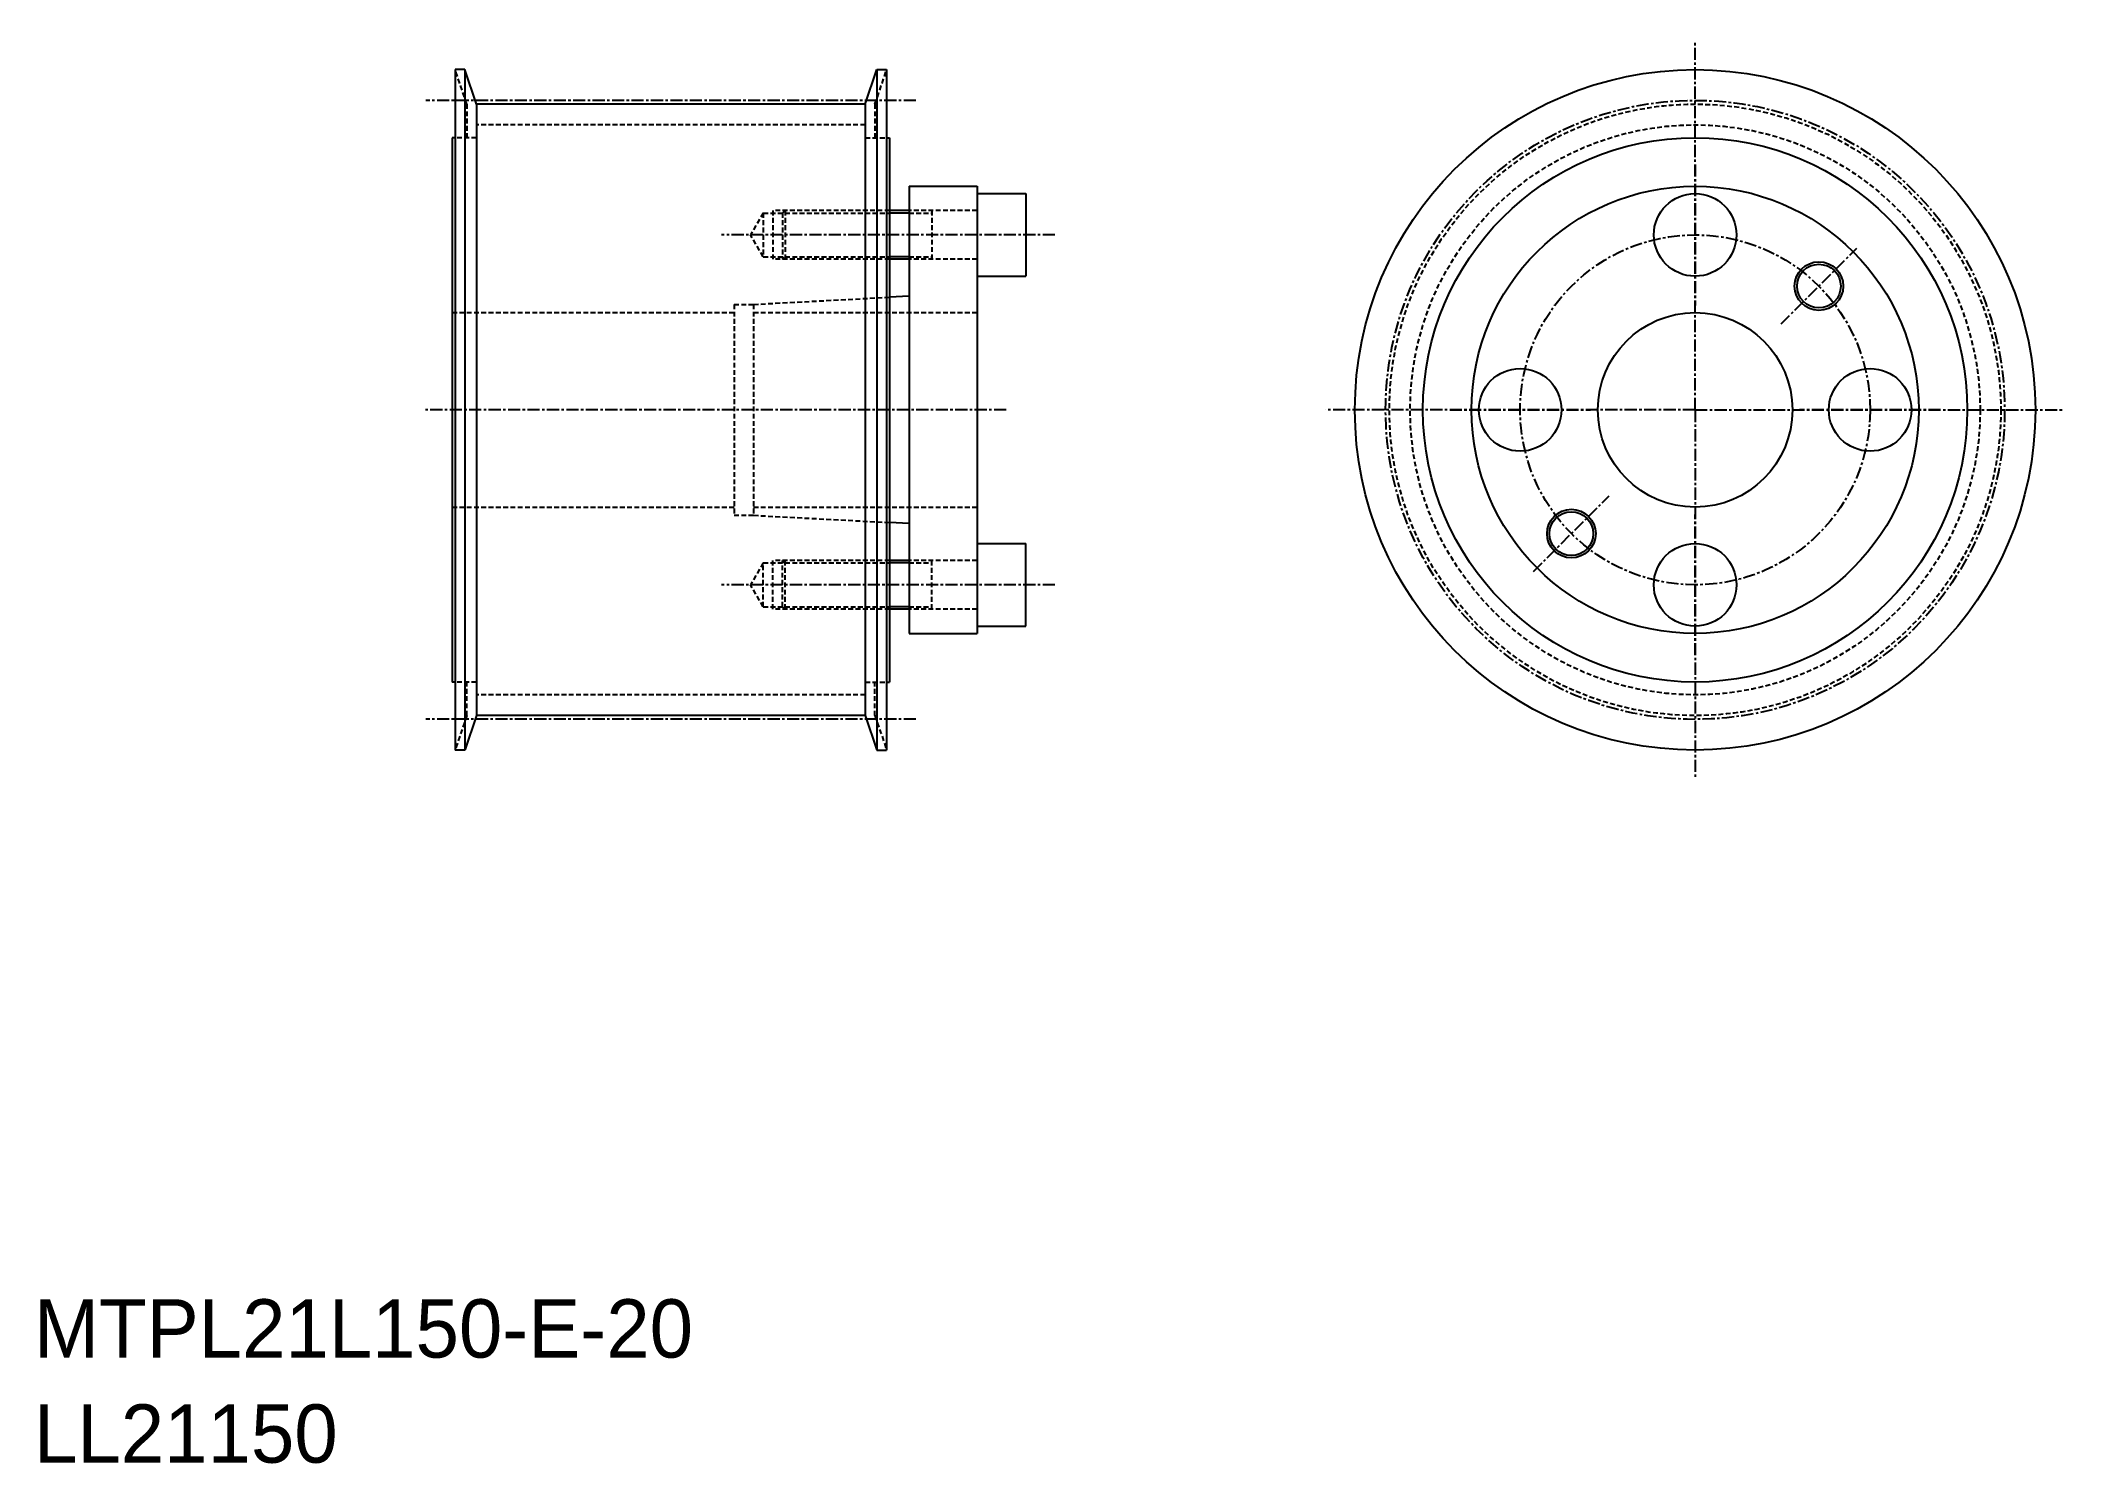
# Model space of a CAD drawing. Extents: x -285 to -77, y -61 to 86.
import ezdxf

# ---------------------------------------------------------------- set-up
doc = ezdxf.new("R2010")
doc.units = 0
doc.linetypes.add('CENTER', pattern=[2, 1.25, -0.25, 0.25, -0.25])
doc.linetypes.add('DASHED', pattern=[0.75, 0.5, -0.25])
doc.layers.get('0').update_dxf_attribs({"linetype": 'CONTINUOUS'})
doc.layers.add('CENTER', color=1, linetype='CENTER')

msp = doc.modelspace()

# ---------------------------------------------------------------- linework, layer by layer
at = {"color": 7, "linetype": 'CONTINUOUS'}
for p, q in [((-242.68, 82.5), (-242.68, 12.5)), ((-241.68, 82.5), (-242.68, 82.5)), ((-241.68, 82.5), (-241.68, 12.5)), ((-240.48, 78.96), (-241.68, 82.5)), ((-200.48, 78.96), (-199.28, 82.5)), ((-199.28, 82.5), (-199.28, 12.5)), ((-199.28, 82.5), (-198.28, 82.5)), ((-198.28, 82.5), (-198.28, 12.5)), ((-240.48, 78.96), (-240.48, 16.05)), ((-200.48, 78.96), (-240.48, 78.96)), ((-200.48, 78.96), (-200.48, 16.05)), ((-242.98, 75.5), (-242.98, 19.5)), ((-242.68, 75.5), (-242.98, 75.5)), ((-198.28, 75.5), (-197.98, 75.5)), ((-197.98, 75.5), (-197.98, 19.5)), ((-195.98, 70.5), (-188.98, 70.5)), ((-195.98, 70.5), (-195.98, 24.5)), ((-188.98, 70.5), (-188.98, 24.5)), ((-188.98, 69.75), (-183.98, 69.75)), ((-183.98, 69.75), (-183.98, 61.25)), ((-195.98, 68), (-197.98, 68)), ((-195.98, 63), (-197.98, 63)), ((-188.98, 61.25), (-183.98, 61.25)), ((-195.98, 59.2), (-197.98, 59.09)), ((-195.98, 35.8), (-197.98, 35.91)), ((-188.98, 33.75), (-183.98, 33.75)), ((-183.98, 25.25), (-183.98, 33.75)), ((-195.98, 32), (-197.98, 32)), ((-195.98, 27), (-197.98, 27)), ((-188.98, 25.25), (-183.98, 25.25)), ((-195.98, 24.5), (-188.98, 24.5)), ((-242.68, 19.5), (-242.98, 19.5)), ((-198.28, 19.5), (-197.98, 19.5)), ((-240.48, 16.05), (-241.68, 12.5)), ((-200.48, 16.05), (-240.48, 16.05)), ((-200.48, 16.05), (-199.28, 12.5)), ((-241.68, 12.5), (-242.68, 12.5)), ((-199.28, 12.5), (-198.28, 12.5))]:
    msp.add_line(p, q, dxfattribs=at)
at = {"color": 3, "linetype": 'DASHED'}
for p, q in [((-241.48, 78.96), (-242.68, 82.5)), ((-199.48, 78.96), (-198.28, 82.5)), ((-241.48, 78.96), (-241.48, 75.5)), ((-199.48, 78.96), (-199.48, 75.5)), ((-240.48, 75.5), (-242.68, 75.5)), ((-200.48, 76.83), (-240.48, 76.83)), ((-200.48, 75.5), (-198.28, 75.5)), ((-210.98, 67.75), (-212.28, 65.5)), ((-210.98, 67.75), (-197.98, 67.75)), ((-210.98, 67.75), (-210.98, 63.25)), ((-197.98, 68), (-209.98, 68)), ((-209.98, 68), (-209.98, 63)), ((-208.73, 68), (-208.98, 67.75)), ((-208.98, 67.75), (-208.98, 63)), ((-208.73, 68), (-208.73, 63)), ((-188.98, 68), (-195.98, 68)), ((-195.98, 67.75), (-193.65, 67.75)), ((-193.65, 68), (-193.65, 63)), ((-210.98, 63.25), (-212.28, 65.5)), ((-210.98, 63.25), (-197.98, 63.25)), ((-197.98, 63), (-209.98, 63)), ((-208.73, 63), (-208.98, 63.25)), ((-195.98, 63.25), (-193.65, 63.25)), ((-188.98, 63), (-195.98, 63)), ((-213.98, 58.35), (-211.98, 58.35)), ((-213.98, 58.35), (-213.98, 36.65)), ((-211.98, 58.35), (-197.98, 59.09)), ((-211.98, 58.35), (-211.98, 36.65)), ((-242.98, 57.5), (-213.98, 57.5)), ((-211.98, 57.5), (-188.98, 57.5)), ((-242.98, 37.5), (-213.98, 37.5)), ((-211.98, 37.5), (-188.98, 37.5)), ((-213.98, 36.65), (-211.98, 36.65)), ((-211.98, 36.65), (-197.98, 35.91)), ((-210.98, 31.75), (-212.28, 29.5)), ((-210.98, 31.75), (-197.98, 31.75)), ((-210.98, 27.25), (-210.98, 31.75)), ((-197.98, 32), (-209.98, 32)), ((-209.98, 27), (-209.98, 32)), ((-208.73, 32), (-208.98, 31.75)), ((-208.98, 27.25), (-208.98, 32)), ((-208.73, 27), (-208.73, 32)), ((-188.98, 32), (-195.98, 32)), ((-195.98, 31.75), (-193.65, 31.75)), ((-193.65, 27), (-193.65, 32)), ((-210.98, 27.25), (-212.28, 29.5)), ((-210.98, 27.25), (-197.98, 27.25)), ((-208.73, 27), (-208.98, 27.25)), ((-195.98, 27.25), (-193.65, 27.25)), ((-197.98, 27), (-209.98, 27)), ((-188.98, 27), (-195.98, 27)), ((-240.48, 19.5), (-242.68, 19.5)), ((-241.48, 16.05), (-241.48, 19.5)), ((-200.48, 19.5), (-198.28, 19.5)), ((-199.48, 16.05), (-199.48, 19.5)), ((-200.48, 18.18), (-240.48, 18.18)), ((-241.48, 16.05), (-242.68, 12.5)), ((-199.48, 16.05), (-198.28, 12.5))]:
    msp.add_line(p, q, dxfattribs=at)
at = {"color": 3, "linetype": 'CONTINUOUS'}
for p, q in [((-195.98, 67.75), (-197.98, 67.75)), ((-195.98, 63.25), (-197.98, 63.25)), ((-195.98, 31.75), (-197.98, 31.75)), ((-195.98, 27.25), (-197.98, 27.25))]:
    msp.add_line(p, q, dxfattribs=at)
at = {"color": 7, "linetype": 'CONTINUOUS'}
for centre, radius in [((-115.11, 47.5), 35), ((-115.11, 47.5), 28), ((-115.11, 47.5), 23), ((-115.11, 47.5), 23), ((-115.11, 65.5), 4.25), ((-102.38, 60.23), 2.25), ((-115.11, 47.5), 10), ((-133.11, 47.5), 4.25), ((-97.11, 47.5), 4.25), ((-127.84, 34.77), 2.25), ((-115.11, 29.5), 4.25)]:
    msp.add_circle(centre, radius, dxfattribs=at)
at = {"color": 3, "linetype": 'DASHED'}
for radius in [31.45, 29.32]:
    msp.add_circle((-115.11, 47.5), radius, dxfattribs=at)
at = {"color": 3, "linetype": 'CONTINUOUS'}
for centre in [(-102.38, 60.23), (-127.84, 34.77)]:
    msp.add_circle(centre, 2.5, dxfattribs=at)
at = {"layer": 'CENTER', "color": 1, "linetype": 'CENTER'}
for p, q in [((-115.11, 47.5), (-115.11, 85.5)), ((-195.28, 79.34), (-245.68, 79.34)), ((-115.11, 72.75), (-115.11, 58.25)), ((-180.98, 65.5), (-215.28, 65.5)), ((-106.27, 56.34), (-98.49, 64.12)), ((-185.98, 47.5), (-245.98, 47.5)), ((-115.11, 47.5), (-153.11, 47.5)), ((-140.36, 47.5), (-125.86, 47.5)), ((-115.11, 47.5), (-77.11, 47.5)), ((-115.11, 47.5), (-115.11, 9.5)), ((-89.86, 47.5), (-104.36, 47.5)), ((-131.73, 30.88), (-123.95, 38.66)), ((-115.11, 22.25), (-115.11, 36.75)), ((-180.98, 29.5), (-215.28, 29.5)), ((-195.28, 15.67), (-245.68, 15.67))]:
    msp.add_line(p, q, dxfattribs=at)
for radius in [31.84, 18]:
    msp.add_circle((-115.11, 47.5), radius, dxfattribs=at)

# ---------------------------------------------------------------- texts
at = {"color": 7, "linetype": 'CONTINUOUS'}
for s, p in [('MTPL21L150-E-20', (-285.99, -50)), ('LL21150', (-285.99, -60.81))]:
    msp.add_text(s, height=6, dxfattribs=at).set_placement(p)

doc.saveas('drawing.dxf')
